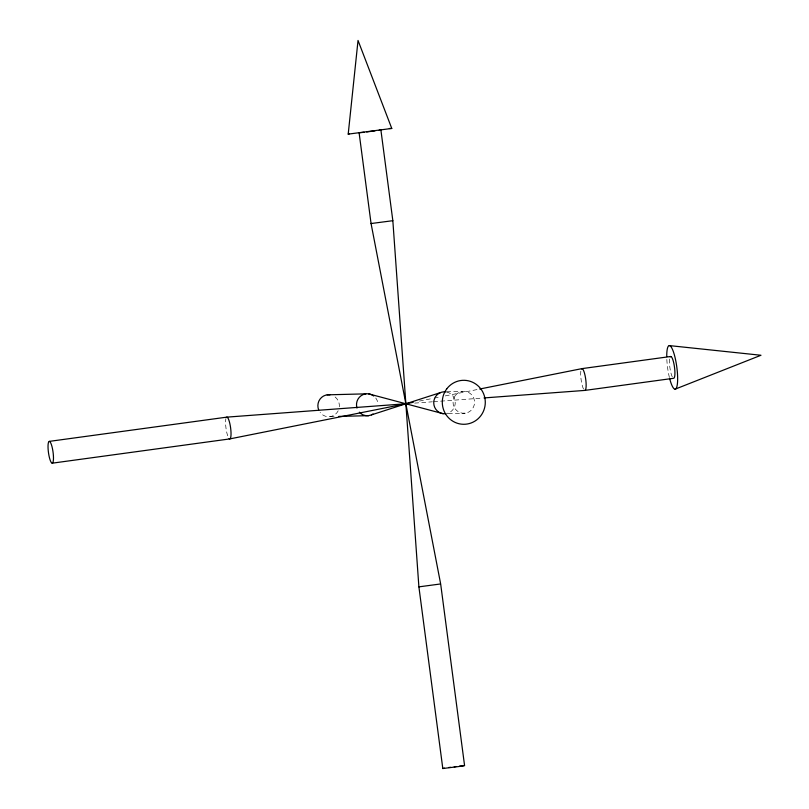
<?xml version="1.0" encoding="UTF-8"?>
<svg xmlns="http://www.w3.org/2000/svg" width="809" height="809" viewBox="0 0 809 809"><rect width="100%" height="100%" fill="white"/><g stroke="black" fill="none" stroke-linecap="round" stroke-linejoin="round"><path stroke-width="0.61" stroke-dasharray="4.04 3.03" d="M419.406 401.072L432.957 398.362M434.19 398.119L440.349 396.885M445.274 395.904L478.523 389.271M414.683 403.115L432.33 401.8M433.594 401.699L482.751 398.038M446.669 391.799L462.354 391.394M330.062 416.635L336.281 416.483M448.328 413.632L465.226 413.197M227.683 435.778A10.992 2.306 82.2 0 1 225.903 418.617M338.172 410.8A10.992 10.75 88.5 0 1 320.111 412.448M335.138 397.007A10.992 10.75 88.5 0 1 339.284 407.16M446.77 392.052A10.992 10.75 88.5 0 1 446.841 413.52M375.75 398.048A10.992 10.75 88.5 0 1 377.894 403.297M583.501 388.987A10.992 2.306 82.2 0 1 581.014 370.107M672.279 376.863A10.992 2.306 82.2 0 1 669.801 357.983M669.377 377.398A21.995 4.611 82.2 0 1 666.798 358.63M455.245 395.621A10.992 10.75 88.5 0 0 462.424 413.197A10.992 10.75 88.5 0 0 473.71 398.068A10.992 10.75 88.5 0 0 455.245 395.621"/><path stroke-width="1.21" d="M348.204 134.122L358.033 40.45L391.768 128.439L348.204 134.122L349.215 133.859M675.07 389.19L760.976 355.262L669.326 345.595M371.382 414.906L440.339 392.638M371.564 223.405L371.058 223.537L440.672 584.017L464.588 765.678L462.869 766.022L442.806 768.52L418.89 586.859L392.84 220.695L380.877 129.855L379.158 130.209M392.84 220.695L371.058 223.537L359.095 132.706M419.396 586.727L418.89 586.859L440.43 583.977M442.806 768.52L444.525 768.166M413.247 402.295L229.736 438.923L52.181 463.183A10.992 2.306 82.2 0 1 48.024 446.881A10.992 2.306 82.2 0 1 52.039 446.78A10.992 2.306 82.2 0 1 52.181 463.183M479.757 389.018L581.984 368.621L670.762 356.486M374.982 130.846L366.669 131.958M448.702 767.529L450.482 767.276M49.309 441.38L226.874 417.131L408.383 403.58M484.015 397.937L584.856 390.413L673.634 378.288A10.992 2.306 82.2 0 0 674.312 365.911A10.992 2.306 82.2 0 0 670.216 356.88M454.213 766.77L456.084 766.538M364.09 132.272L360.298 132.676M459.593 766.103L463.385 765.708M389.372 128.5L391.768 128.439M327.19 394.843L365.81 393.852M338.779 416.413L368.682 415.654M368.611 393.852L443.11 413.692M581.438 369.005A10.992 2.306 82.2 0 1 585.534 378.036A10.992 2.306 82.2 0 1 584.856 390.413M318.706 409.971A10.992 10.75 88.5 0 1 329.991 394.832M373.05 414.016A10.992 10.75 88.5 0 1 359.338 412.196M357.002 408.08A10.992 10.75 88.5 0 1 373.758 396.016M445.921 413.692A10.992 10.75 88.5 0 1 433.735 402.811A10.992 10.75 88.5 0 1 445.85 391.88M666.747 356.597A21.995 4.611 82.2 0 1 672.977 350.61A21.995 4.611 82.2 0 1 677.376 384.012A21.995 4.611 82.2 0 1 669.619 378.39M226.318 417.515A10.992 2.306 82.2 0 1 230.626 427.971A10.992 2.306 82.2 0 1 229.089 438.569M446.699 388.937A21.995 21.499 88.5 0 0 461.049 424.108A21.995 21.499 88.5 0 0 483.63 393.841A21.995 21.499 88.5 0 0 446.699 388.937"/></g></svg>
